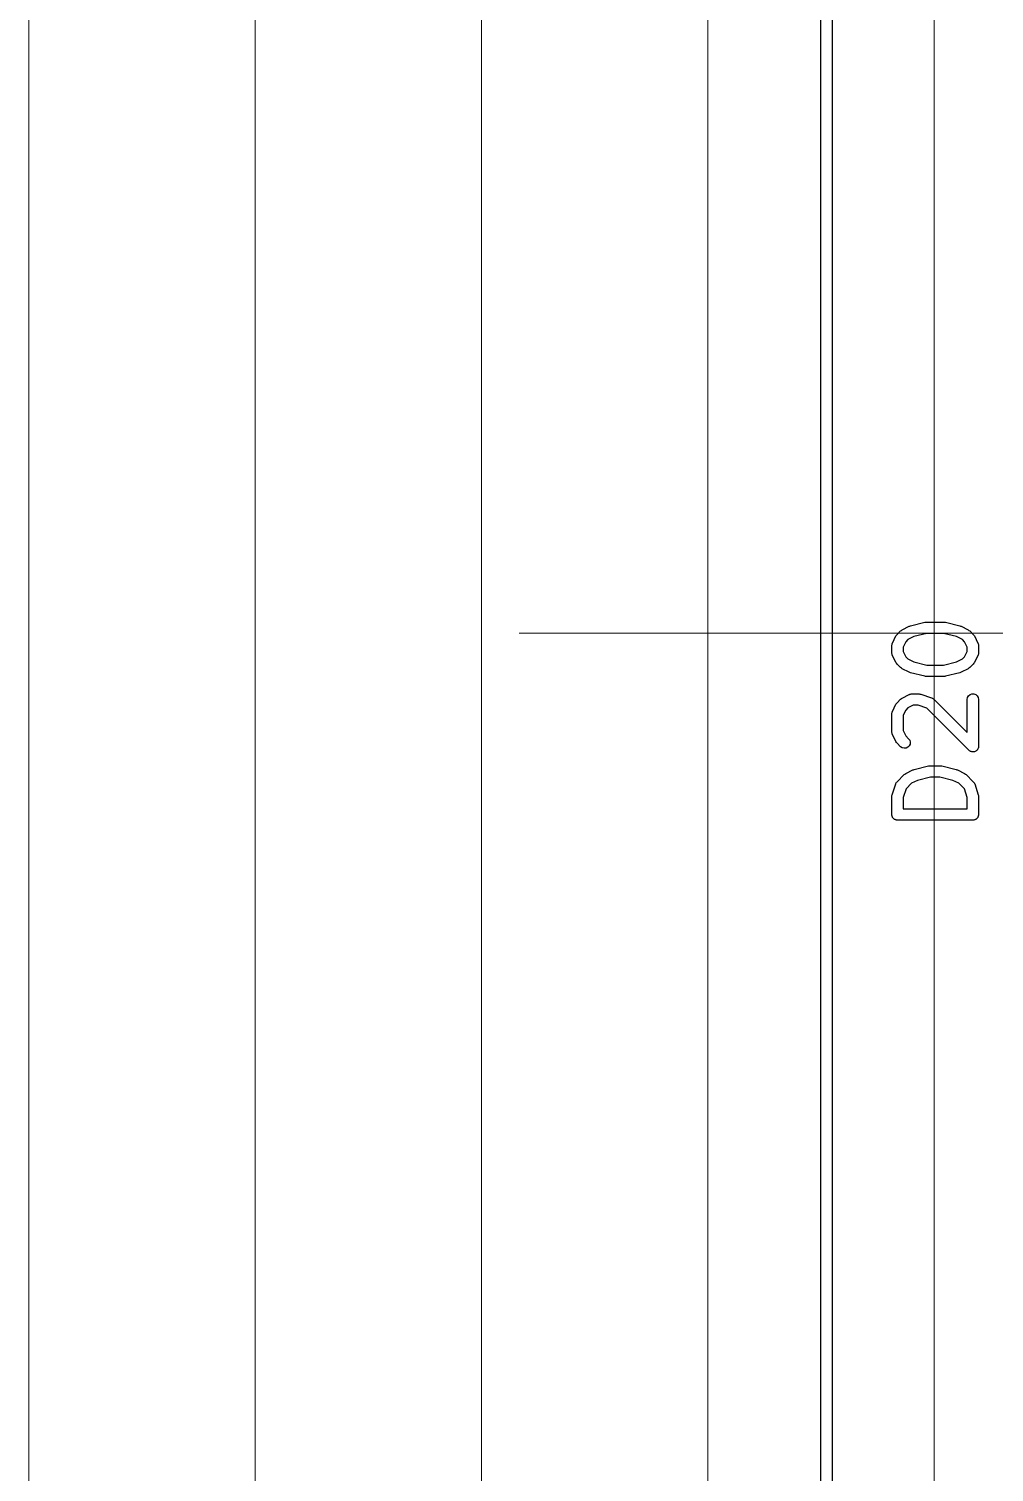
# Model space of a CAD drawing. Header units: millimetres. Extents: x 24 to 200, y 24 to 188.
# Drawn here: x 39.35 to 52.15, y 87.5 to 106.63 of the extents above; entities that cross this region are included whole.
import ezdxf

# ---------------------------------------------------------------- set-up
doc = ezdxf.new("R2010")
doc.units = ezdxf.units.MM
for name, color, linetype in [('0_底面', 51, 'Continuous'), ('1_PCB下', 5, 'Continuous'), ('2_Plate下', 3, 'Continuous'), ('3_SwitchPlate', 6, 'Continuous'), ('4_天板下', 40, 'Continuous'), ('5_左天板', 1, 'Continuous'), ('6_右天板', 230, 'Continuous'), ('7_PCBサンプル', 7, 'Continuous')]:
    doc.layers.add(name, color=color, linetype=linetype)
doc.layers.add('補助線', color=4, linetype='Continuous', lineweight=5, transparency=0.5)

# ---------------------------------------------------------------- blocks, each defined once
blk = doc.blocks.new('hhskb2-F.SilkS')
at = {"layer": '7_PCBサンプル'}
for p, q in [((37.837, -88.0179), (37.8846, -87.9703)), ((37.8846, -87.9703), (37.8944, -87.9634)), ((37.8944, -87.9634), (37.9041, -87.9563)), ((37.9041, -87.9563), (37.9993, -87.9086)), ((37.9993, -87.9086), (38.0072, -87.9063)), ((38.0072, -87.9063), (38.0147, -87.903)), ((38.0147, -87.903), (38.2051, -87.8553)), ((38.2051, -87.8553), (38.2143, -87.8547)), ((38.2143, -87.8547), (38.2233, -87.8531)), ((38.2233, -87.8531), (38.4614, -87.8531)), ((38.4614, -87.8531), (38.4705, -87.8547)), ((38.4705, -87.8547), (38.4796, -87.8553)), ((38.4796, -87.8553), (38.6701, -87.903)), ((38.6701, -87.903), (38.6776, -87.9063)), ((38.6776, -87.9063), (38.6854, -87.9086)), ((38.6854, -87.9086), (38.7807, -87.9563)), ((38.7807, -87.9563), (38.7903, -87.9634)), ((38.7903, -87.9634), (38.8002, -87.9703)), ((38.8002, -87.9703), (38.8478, -88.0179)), ((37.7674, -88.1662), (37.7681, -88.1619)), ((37.7674, -88.2614), (37.7674, -88.1662)), ((37.7679, -88.1576), (37.7704, -88.1492)), ((37.7681, -88.1619), (37.7679, -88.1576)), ((37.7704, -88.1492), (37.7719, -88.1405)), ((37.7719, -88.1405), (37.7741, -88.1368)), ((37.7741, -88.1368), (37.7753, -88.1326)), ((37.7753, -88.1326), (37.8229, -88.0374)), ((37.8229, -88.0374), (37.8301, -88.0278)), ((37.8301, -88.0278), (37.837, -88.0179)), ((37.9516, -88.1154), (37.9174, -88.1839)), ((37.9174, -88.1839), (37.9174, -88.2437)), ((37.982, -88.085), (37.9516, -88.1154)), ((38.059, -88.0465), (37.982, -88.085)), ((38.2326, -88.0031), (38.059, -88.0465)), ((38.4522, -88.0031), (38.2326, -88.0031)), ((38.6257, -88.0465), (38.4522, -88.0031)), ((38.7027, -88.085), (38.6257, -88.0465)), ((38.7331, -88.1154), (38.7027, -88.085)), ((38.7674, -88.1839), (38.7331, -88.1154)), ((38.7674, -88.2437), (38.7674, -88.1839)), ((38.8478, -88.0179), (38.8547, -88.0278)), ((38.8547, -88.0278), (38.8618, -88.0374)), ((38.8618, -88.0374), (38.9095, -88.1326)), ((38.9095, -88.1326), (38.9107, -88.1368)), ((38.9107, -88.1368), (38.9129, -88.1405)), ((38.9129, -88.1405), (38.9144, -88.1492)), ((38.9144, -88.1492), (38.9169, -88.1576)), ((38.9169, -88.1576), (38.9166, -88.1619)), ((38.9166, -88.1619), (38.9174, -88.1662)), ((38.9174, -88.1662), (38.9174, -88.2614)), ((37.7681, -88.2657), (37.7674, -88.2614)), ((37.7679, -88.27), (37.7681, -88.2657)), ((37.7704, -88.2784), (37.7679, -88.27)), ((37.7719, -88.2871), (37.7704, -88.2784)), ((37.7741, -88.2908), (37.7719, -88.2871)), ((37.7753, -88.295), (37.7741, -88.2908)), ((37.8229, -88.3902), (37.7753, -88.295)), ((37.9174, -88.2437), (37.9516, -88.3122)), ((37.9516, -88.3122), (37.982, -88.3426)), ((37.982, -88.3426), (38.059, -88.3811)), ((38.6257, -88.3811), (38.7027, -88.3426)), ((38.7027, -88.3426), (38.7331, -88.3122)), ((38.7331, -88.3122), (38.7674, -88.2437)), ((38.9095, -88.295), (38.8618, -88.3902)), ((38.9107, -88.2908), (38.9095, -88.295)), ((38.9129, -88.2871), (38.9107, -88.2908)), ((38.9144, -88.2784), (38.9129, -88.2871)), ((38.9169, -88.27), (38.9144, -88.2784)), ((38.9174, -88.2614), (38.9166, -88.2657)), ((38.9166, -88.2657), (38.9169, -88.27)), ((37.8301, -88.3999), (37.8229, -88.3902)), ((37.837, -88.4097), (37.8301, -88.3999)), ((37.8846, -88.4573), (37.837, -88.4097)), ((37.8944, -88.4642), (37.8846, -88.4573)), ((37.9041, -88.4714), (37.8944, -88.4642)), ((37.9993, -88.519), (37.9041, -88.4714)), ((38.0072, -88.5213), (37.9993, -88.519)), ((38.0147, -88.5247), (38.0072, -88.5213)), ((38.2051, -88.5723), (38.0147, -88.5247)), ((38.059, -88.3811), (38.2326, -88.4245)), ((38.2326, -88.4245), (38.4522, -88.4245)), ((38.4522, -88.4245), (38.6257, -88.3811)), ((38.6701, -88.5247), (38.4796, -88.5723)), ((38.6776, -88.5213), (38.6701, -88.5247)), ((38.6854, -88.519), (38.6776, -88.5213)), ((38.7807, -88.4714), (38.6854, -88.519)), ((38.7903, -88.4642), (38.7807, -88.4714)), ((38.8002, -88.4573), (38.7903, -88.4642)), ((38.8478, -88.4097), (38.8002, -88.4573)), ((38.8547, -88.3999), (38.8478, -88.4097)), ((38.8618, -88.3902), (38.8547, -88.3999)), ((38.2143, -88.5729), (38.2051, -88.5723)), ((38.2233, -88.5745), (38.2143, -88.5729)), ((38.4614, -88.5745), (38.2233, -88.5745)), ((38.4705, -88.5729), (38.4614, -88.5745)), ((38.4796, -88.5723), (38.4705, -88.5729)), ((37.7753, -89.0374), (37.8229, -88.9422)), ((37.8229, -88.9422), (37.8301, -88.9325)), ((37.8301, -88.9325), (37.837, -88.9227)), ((37.837, -88.9227), (37.8846, -88.8751)), ((37.8846, -88.8751), (37.8944, -88.8682)), ((37.8944, -88.8682), (37.9041, -88.861)), ((37.9041, -88.861), (37.9993, -88.8134)), ((37.9993, -88.8134), (38.0035, -88.8122)), ((38.0035, -88.8122), (38.0072, -88.81)), ((38.0072, -88.81), (38.0159, -88.8085)), ((38.0159, -88.8085), (38.0243, -88.806)), ((38.0243, -88.806), (38.0286, -88.8062)), ((38.0286, -88.8062), (38.0329, -88.8055)), ((38.0329, -88.8055), (38.1281, -88.8055)), ((38.1281, -88.8055), (38.1399, -88.8076)), ((38.1399, -88.8076), (38.1518, -88.8093)), ((38.1518, -88.8093), (38.2947, -88.8569)), ((38.2947, -88.8569), (38.2985, -88.859)), ((38.2985, -88.859), (38.3026, -88.8601)), ((38.3026, -88.8601), (38.3098, -88.8652)), ((38.3098, -88.8652), (38.3176, -88.8693)), ((38.3176, -88.8693), (38.3204, -88.8726)), ((38.3204, -88.8726), (38.324, -88.8751)), ((38.324, -88.8751), (38.7674, -89.3185)), ((38.7674, -88.8805), (38.7719, -88.8548)), ((38.7674, -89.3185), (38.7674, -88.8805)), ((38.7719, -88.8548), (38.7849, -88.8323)), ((38.7849, -88.8323), (38.8049, -88.8155)), ((38.8049, -88.8155), (38.8294, -88.8066)), ((38.8294, -88.8066), (38.8554, -88.8066)), ((38.8554, -88.8066), (38.8799, -88.8155)), ((38.8799, -88.8155), (38.8998, -88.8323)), ((38.8998, -88.8323), (38.9129, -88.8548)), ((38.9129, -88.8548), (38.9174, -88.8805)), ((38.9174, -88.8805), (38.9174, -89.4995)), ((37.7674, -89.071), (37.7681, -89.0667)), ((37.7674, -89.309), (37.7674, -89.071)), ((37.7679, -89.0624), (37.7704, -89.054)), ((37.7681, -89.0667), (37.7679, -89.0624)), ((37.7704, -89.054), (37.7719, -89.0453)), ((37.7719, -89.0453), (37.7741, -89.0416)), ((37.7741, -89.0416), (37.7753, -89.0374)), ((37.9516, -89.0201), (37.9174, -89.0887)), ((37.9174, -89.0887), (37.9174, -89.2913)), ((37.982, -88.9897), (37.9516, -89.0201)), ((38.0506, -88.9555), (37.982, -88.9897)), ((38.1159, -88.9555), (38.0506, -88.9555)), ((38.2304, -88.9936), (38.1159, -88.9555)), ((38.7893, -89.5526), (38.2304, -88.9936)), ((37.7681, -89.3133), (37.7674, -89.309)), ((37.7679, -89.3176), (37.7681, -89.3133)), ((37.7704, -89.326), (37.7679, -89.3176)), ((37.7719, -89.3347), (37.7704, -89.326)), ((37.7741, -89.3384), (37.7719, -89.3347)), ((37.9174, -89.2913), (37.9516, -89.3599)), ((37.7753, -89.3426), (37.7741, -89.3384)), ((37.8229, -89.4378), (37.7753, -89.3426)), ((37.8301, -89.4475), (37.8229, -89.4378)), ((37.837, -89.4573), (37.8301, -89.4475)), ((37.8846, -89.5049), (37.837, -89.4573)), ((37.9059, -89.5199), (37.8846, -89.5049)), ((37.9311, -89.5266), (37.9059, -89.5199)), ((37.957, -89.5243), (37.9311, -89.5266)), ((37.9516, -89.3599), (37.9907, -89.3989)), ((37.9806, -89.5133), (37.957, -89.5243)), ((37.9991, -89.4949), (37.9806, -89.5133)), ((37.9907, -89.3989), (38.0056, -89.4202)), ((38.0101, -89.4713), (37.9991, -89.4949)), ((38.0056, -89.4202), (38.0123, -89.4454)), ((38.0123, -89.4454), (38.0101, -89.4713)), ((38.9129, -89.5252), (38.908, -89.5337)), ((38.9134, -89.5219), (38.9129, -89.5252)), ((38.9148, -89.5189), (38.9134, -89.5219)), ((38.9157, -89.5092), (38.9148, -89.5189)), ((38.9174, -89.4995), (38.9157, -89.5092)), ((38.7974, -89.5582), (38.7893, -89.5526)), ((38.8049, -89.5645), (38.7974, -89.5582)), ((38.808, -89.5656), (38.8049, -89.5645)), ((38.8107, -89.5675), (38.808, -89.5656)), ((38.8202, -89.57), (38.8107, -89.5675)), ((38.8294, -89.5734), (38.8202, -89.57)), ((38.8327, -89.5734), (38.8294, -89.5734)), ((38.8358, -89.5742), (38.8327, -89.5734)), ((38.8456, -89.5734), (38.8358, -89.5742)), ((38.8554, -89.5734), (38.8456, -89.5734)), ((38.8585, -89.5723), (38.8554, -89.5734)), ((38.8618, -89.572), (38.8585, -89.5723)), ((38.8707, -89.5678), (38.8618, -89.572)), ((38.8799, -89.5645), (38.8707, -89.5678)), ((38.8824, -89.5624), (38.8799, -89.5645)), ((38.8854, -89.561), (38.8824, -89.5624)), ((38.8923, -89.554), (38.8854, -89.561)), ((38.8998, -89.5477), (38.8923, -89.554)), ((38.9015, -89.5449), (38.8998, -89.5477)), ((38.9038, -89.5425), (38.9015, -89.5449)), ((38.908, -89.5337), (38.9038, -89.5425)), ((37.837, -89.9703), (37.9322, -89.8751)), ((37.9322, -89.8751), (37.9421, -89.8682)), ((37.9421, -89.8682), (37.9517, -89.861)), ((37.9517, -89.861), (38.0469, -89.8134)), ((38.0469, -89.8134), (38.0548, -89.8111)), ((38.0548, -89.8111), (38.0623, -89.8077)), ((38.0623, -89.8077), (38.2528, -89.7601)), ((38.2802, -89.9079), (38.1067, -89.9512)), ((38.2528, -89.7601), (38.2619, -89.7595)), ((38.2619, -89.7595), (38.271, -89.7579)), ((38.271, -89.7579), (38.4138, -89.7579)), ((38.4046, -89.9079), (38.2802, -89.9079)), ((38.5781, -89.9512), (38.4046, -89.9079)), ((38.4138, -89.7579), (38.4228, -89.7595)), ((38.4228, -89.7595), (38.432, -89.7601)), ((38.432, -89.7601), (38.6225, -89.8077)), ((38.6225, -89.8077), (38.63, -89.8111)), ((38.63, -89.8111), (38.6378, -89.8134)), ((38.6378, -89.8134), (38.7331, -89.861)), ((38.7331, -89.861), (38.7427, -89.8682)), ((38.7427, -89.8682), (38.7526, -89.8751)), ((38.7526, -89.8751), (38.8478, -89.9703)), ((37.7712, -90.1425), (37.8188, -89.9996)), ((37.8188, -89.9996), (37.8209, -89.9958)), ((37.8209, -89.9958), (37.822, -89.9916)), ((37.822, -89.9916), (37.8271, -89.9844)), ((37.8271, -89.9844), (37.8313, -89.9767)), ((37.8313, -89.9767), (37.8345, -89.9738)), ((37.8345, -89.9738), (37.837, -89.9703)), ((37.9556, -90.0638), (37.9174, -90.1784)), ((38.0297, -89.9897), (37.9556, -90.0638)), ((38.1067, -89.9512), (38.0297, -89.9897)), ((38.6551, -89.9897), (38.5781, -89.9512)), ((38.7292, -90.0638), (38.6551, -89.9897)), ((38.7674, -90.1784), (38.7292, -90.0638)), ((38.8478, -89.9703), (38.8503, -89.9738)), ((38.8503, -89.9738), (38.8535, -89.9767)), ((38.8535, -89.9767), (38.8577, -89.9844)), ((38.8577, -89.9844), (38.8627, -89.9916)), ((38.8627, -89.9916), (38.8639, -89.9958)), ((38.8639, -89.9958), (38.8659, -89.9996)), ((38.8659, -89.9996), (38.9135, -90.1425)), ((37.7674, -90.1662), (37.7695, -90.1543)), ((37.7674, -90.4043), (37.7674, -90.1662)), ((37.7695, -90.1543), (37.7712, -90.1425)), ((37.9174, -90.1784), (37.9174, -90.3293)), ((38.7674, -90.3293), (38.7674, -90.1784)), ((38.9135, -90.1425), (38.9153, -90.1543)), ((38.9153, -90.1543), (38.9174, -90.1662)), ((38.9174, -90.1662), (38.9174, -90.4043)), ((37.7685, -90.4107), (37.7674, -90.4043)), ((37.7685, -90.4173), (37.7685, -90.4107)), ((37.7708, -90.4235), (37.7685, -90.4173)), ((37.7719, -90.4299), (37.7708, -90.4235)), ((37.7752, -90.4356), (37.7719, -90.4299)), ((37.7774, -90.4418), (37.7752, -90.4356)), ((37.7816, -90.4468), (37.7774, -90.4418)), ((37.7849, -90.4525), (37.7816, -90.4468)), ((37.79, -90.4567), (37.7849, -90.4525)), ((37.7942, -90.4617), (37.79, -90.4567)), ((37.7999, -90.465), (37.7942, -90.4617)), ((37.8049, -90.4692), (37.7999, -90.465)), ((37.811, -90.4715), (37.8049, -90.4692)), ((37.8167, -90.4748), (37.811, -90.4715)), ((37.8232, -90.4759), (37.8167, -90.4748)), ((37.8294, -90.4781), (37.8232, -90.4759)), ((37.8359, -90.4781), (37.8294, -90.4781)), ((37.8424, -90.4793), (37.8359, -90.4781)), ((38.8424, -90.4793), (37.8424, -90.4793)), ((37.9174, -90.3293), (38.7674, -90.3293)), ((38.8488, -90.4781), (38.8424, -90.4793)), ((38.8554, -90.4781), (38.8488, -90.4781)), ((38.8616, -90.4759), (38.8554, -90.4781)), ((38.868, -90.4748), (38.8616, -90.4759)), ((38.8737, -90.4715), (38.868, -90.4748)), ((38.8799, -90.4692), (38.8737, -90.4715)), ((38.8849, -90.465), (38.8799, -90.4692)), ((38.8906, -90.4617), (38.8849, -90.465)), ((38.8948, -90.4567), (38.8906, -90.4617)), ((38.8998, -90.4525), (38.8948, -90.4567)), ((38.9031, -90.4468), (38.8998, -90.4525)), ((38.9073, -90.4418), (38.9031, -90.4468)), ((38.9096, -90.4356), (38.9073, -90.4418)), ((38.9129, -90.4299), (38.9096, -90.4356)), ((38.914, -90.4235), (38.9129, -90.4299)), ((38.9162, -90.4173), (38.914, -90.4235)), ((38.9174, -90.4043), (38.9162, -90.4107)), ((38.9162, -90.4107), (38.9162, -90.4173))]:
    blk.add_line(p, q, dxfattribs=at)
blk = doc.blocks.new('hhskb2-Edge.Cuts')
at = {"layer": '7_PCBサンプル'}
for p, q in [((36.825, -136.7), (36.825, -21.2)), ((36.975, -21.2), (36.975, -136.625))]:
    blk.add_line(p, q, dxfattribs=at)

msp = doc.modelspace()

# ---------------------------------------------------------------- linework, layer by layer
at = {"layer": '0_底面', "lineweight": 5, "transparency": 33554687}
msp.add_lwpolyline([(173.699, 177.7), (45.354, 177.7, 0.414214), (39.354, 171.7), (39.354, 45.35, 0.414214), (45.354, 39.35), (173.699, 39.35, 0.414214), (179.699, 45.35), (179.699, 171.7, 0.414214)], format="xyb", close=True, dxfattribs=at)
at = {"layer": '1_PCB下', "lineweight": 5, "transparency": 33554687}
msp.add_lwpolyline([(173.699, 177.7), (45.354, 177.7, 0.414214), (39.354, 171.7), (39.354, 45.35, 0.414214), (45.354, 39.35), (173.699, 39.35, 0.414214), (179.699, 45.35), (179.699, 171.7, 0.414214)], format="xyb", close=True, dxfattribs=at)
msp.add_lwpolyline([(170.699, 168.7), (48.354, 168.7), (48.354, 48.35), (170.699, 48.35), (170.699, 146.067), (170.699, 166.345)], close=True, dxfattribs=at)
at = {"layer": '2_Plate下', "lineweight": 5, "transparency": 33554687}
msp.add_lwpolyline([(39.354, 171.7), (39.354, 45.35, 0.414214), (45.354, 39.35), (173.699, 39.35, 0.414214), (179.699, 45.35), (179.699, 146.067), (170.699, 146.067), (170.699, 48.35), (48.354, 48.35), (48.354, 168.7), (87.058, 168.7), (87.058, 177.7), (45.354, 177.7, 0.414214)], format="xyb", close=True, dxfattribs=at)
at = {"layer": '3_SwitchPlate', "lineweight": 5, "transparency": 33554687}
msp.add_lwpolyline([(111.743, 148.569), (87.058, 148.569), (87.058, 177.7), (45.354, 177.7, 0.414214), (39.354, 171.7), (39.354, 45.35, 0.414214), (45.354, 39.35), (173.699, 39.35, 0.414214), (179.699, 45.35), (179.699, 146.067), (117.037, 146.067), (117.037, 166.345), (179.699, 166.345), (179.699, 171.7, 0.414214), (173.699, 177.7), (111.743, 177.7)], format="xyb", close=True, dxfattribs=at)
at = {"layer": '4_天板下', "lineweight": 5, "transparency": 33554687}
msp.add_lwpolyline([(48.354, 168.7), (48.354, 48.35), (42.354, 48.35), (42.354, 171.7, -0.414214), (45.354, 174.7), (48.354, 174.7)], format="xyb", close=True, dxfattribs=at)
at = {"layer": '5_左天板', "lineweight": 5, "transparency": 33554687}
msp.add_lwpolyline([(173.699, 177.7), (45.354, 177.7, 0.414214), (39.354, 171.7), (39.354, 45.35, 0.414214), (45.354, 39.35), (173.699, 39.35, 0.414214), (179.699, 45.35), (179.699, 171.7, 0.414214)], format="xyb", close=True, dxfattribs=at)
at = {"layer": '6_右天板', "lineweight": 5, "transparency": 33554687}
msp.add_lwpolyline([(173.699, 177.7), (45.354, 177.7, 0.414214), (39.354, 171.7), (39.354, 45.35, 0.414214), (45.354, 39.35), (173.699, 39.35, 0.414214), (179.699, 45.35), (179.699, 171.7, 0.414214)], format="xyb", close=True, dxfattribs=at)
at = {"layer": '補助線'}
for p, q in [((39.354, 187.173), (39.354, 28.589)), ((42.354, 187.173), (42.354, 28.589)), ((45.354, 187.173), (45.354, 28.589)), ((48.354, 187.173), (48.354, 28.589)), ((51.354, 187.173), (51.354, 28.589)), ((45.855, 98.625), (185.21, 98.625))]:
    msp.add_line(p, q, dxfattribs=at)

# ---------------------------------------------------------------- block references
for name in ['hhskb2-Edge.Cuts', 'hhskb2-F.SilkS']:
    msp.add_blockref(name, (13.025, 186.625))

doc.saveas('drawing.dxf')
